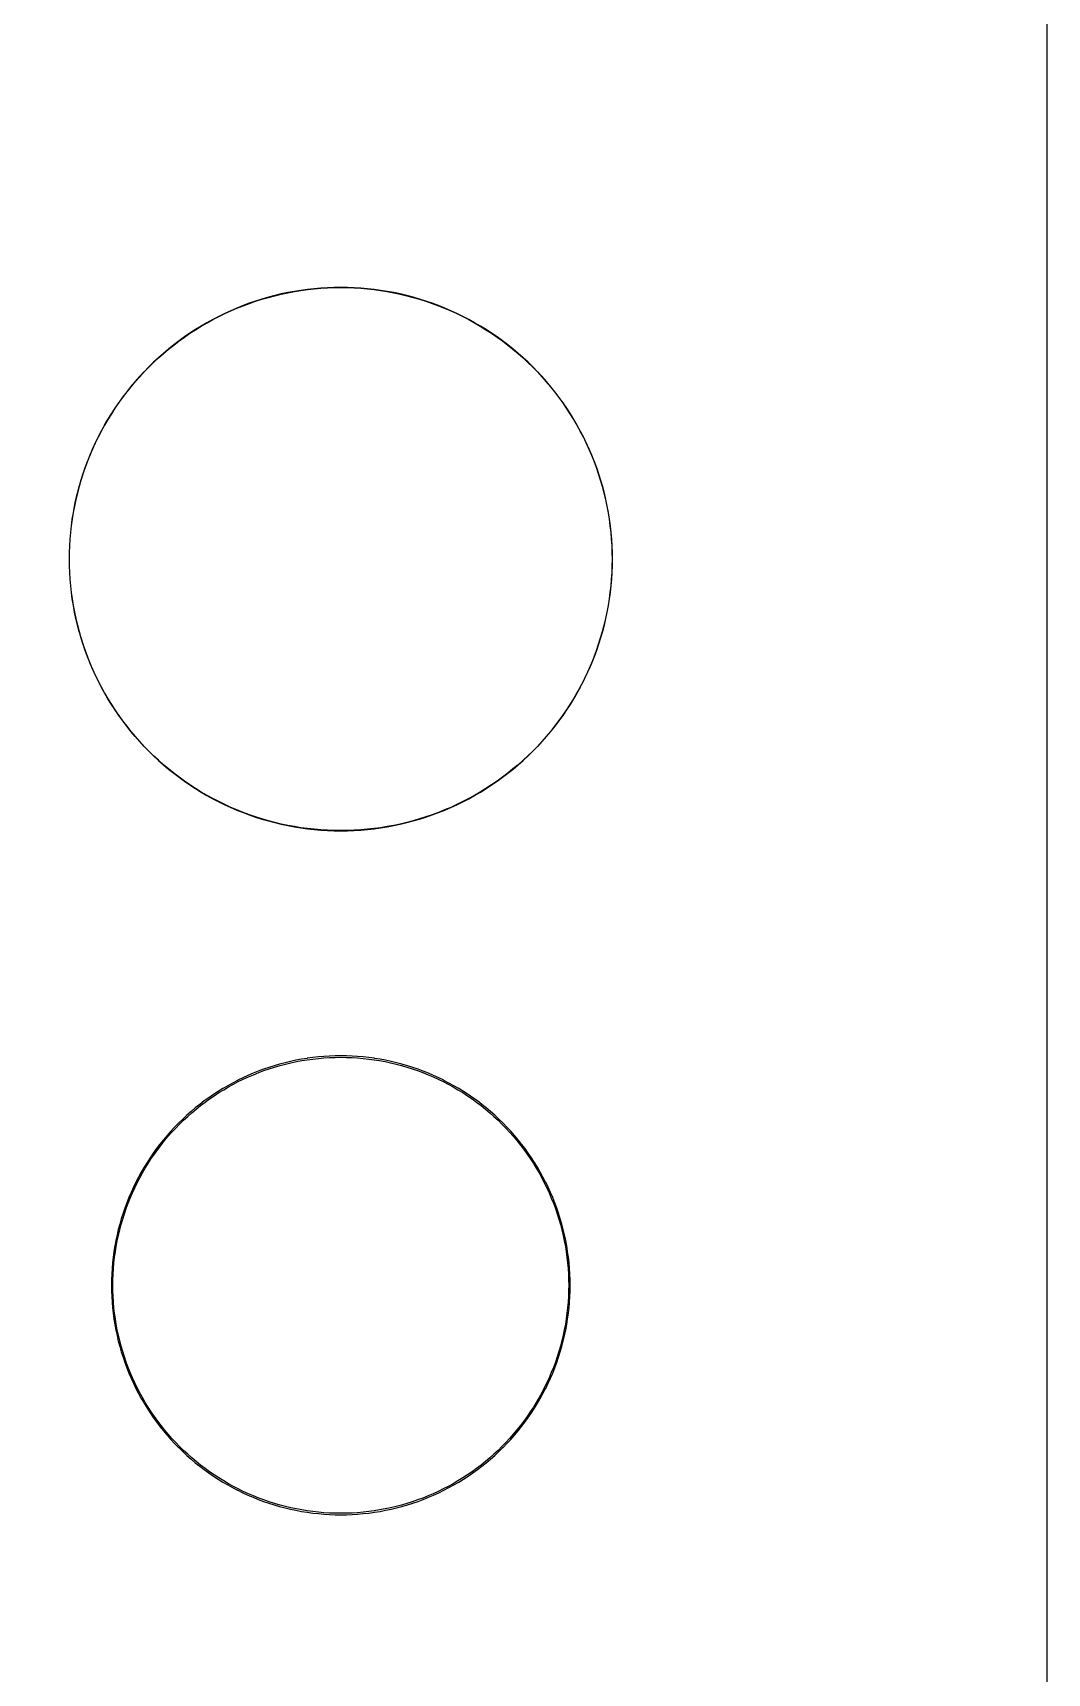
# Model space of a CAD drawing. Extents: x 2 to 62, y 0 to 129.
# Drawn here: x 44.46 to 62.21, y 35.01 to 63.7 of the extents above; entities that cross this region are included whole.
import ezdxf

# ---------------------------------------------------------------- set-up
doc = ezdxf.new("R2010")
doc.units = 0

msp = doc.modelspace()

# ---------------------------------------------------------------- linework, layer by layer
at = {"color": 5, "true_color": 0x0000ff}
msp.add_polyline3d([(62.20739, 0.3175, 0), (62.20739, 128.81762, 0), (1.5875, 128.81762, 0), (1.5875, 0.3175, 0), (62.20739, 0.3175, 0)], close=True, dxfattribs=at)
at = {"color": 34, "true_color": 0x008000}
for points in [[(1.5875, 0.3175, 0), (62.20739, 0.3175, 0), (62.20739, 128.81762, 0), (1.5875, 128.81762, 0), (1.5875, 0.3175, 0)], [(49.73091, 59.24727, 0), (49.61432, 59.24295, 0), (49.49799, 59.23584, 0), (49.38191, 59.22594, 0), (49.26609, 59.21298, 0), (49.15052, 59.19749, 0), (49.15013, 59.19743, 0), (49.03548, 59.17895, 0), (49.03546, 59.17895, 0), (49.03506, 59.17888, 0), (48.92051, 59.15755, 0), (48.80646, 59.13342, 0), (48.69293, 59.10649, 0), (48.58015, 59.07678, 0), (48.46814, 59.04426, 0), (48.35714, 59.00896, 0), (48.2469, 58.97111, 0), (48.13768, 58.93047, 0), (48.02922, 58.88704, 0), (47.92229, 58.84132, 0), (47.81612, 58.7928, 0), (47.71147, 58.7415, 0), (47.71112, 58.74132, 0), (47.60748, 58.68772, 0), (47.50538, 58.63133, 0), (47.40479, 58.57266, 0), (47.30548, 58.5117, 0), (47.20769, 58.44795, 0), (47.11168, 58.38216, 0), (47.01719, 58.31383, 0), (46.92448, 58.24322, 0), (46.83329, 58.17032, 0), (46.74414, 58.09539, 0), (46.65676, 58.01818, 0), (46.57142, 57.93868, 0), (46.48785, 57.8574, 0), (46.48757, 57.85712, 0), (46.40629, 57.77355, 0), (46.32679, 57.68821, 0), (46.24957, 57.60083, 0), (46.17464, 57.51168, 0), (46.10175, 57.42049, 0), (46.03113, 57.32778, 0), (45.96281, 57.23329, 0), (45.89702, 57.13728, 0), (45.83327, 57.03949, 0), (45.77231, 56.94018, 0), (45.71363, 56.83959, 0), (45.65725, 56.73748, 0), (45.65707, 56.73713, 0), (45.60365, 56.63385, 0), (45.60347, 56.6335, 0), (45.55216, 56.52885, 0), (45.50365, 56.42268, 0), (45.45793, 56.31574, 0), (45.4145, 56.20729, 0), (45.37386, 56.09807, 0), (45.33601, 55.98783, 0), (45.3007, 55.87683, 0), (45.26819, 55.76482, 0), (45.23847, 55.65204, 0), (45.21155, 55.5385, 0), (45.18742, 55.42446, 0), (45.16608, 55.3099, 0), (45.16602, 55.30951, 0), (45.14754, 55.19484, 0), (45.14748, 55.19445, 0), (45.13198, 55.07888, 0), (45.11903, 54.96306, 0), (45.10913, 54.84698, 0), (45.10201, 54.73065, 0), (45.0977, 54.61406, 0), (45.09617, 54.49747, 0), (45.0977, 54.38089, 0), (45.10201, 54.2643, 0), (45.10913, 54.14797, 0), (45.11903, 54.03189, 0), (45.13198, 53.91607, 0), (45.14748, 53.8005, 0), (45.14754, 53.8001, 0), (45.16608, 53.68504, 0), (45.18742, 53.57049, 0), (45.21155, 53.45644, 0), (45.23847, 53.3429, 0), (45.26819, 53.23013, 0), (45.3007, 53.11811, 0), (45.33601, 53.00712, 0), (45.37386, 52.89688, 0), (45.4145, 52.78766, 0), (45.45793, 52.6792, 0), (45.50365, 52.57227, 0), (45.55216, 52.4661, 0), (45.55234, 52.46574, 0), (45.60347, 52.36145, 0), (45.60365, 52.36109, 0), (45.65725, 52.25746, 0), (45.71363, 52.15535, 0), (45.77231, 52.05477, 0), (45.83327, 51.95546, 0), (45.89702, 51.85767, 0), (45.96281, 51.76165, 0), (46.03113, 51.66717, 0), (46.10175, 51.57446, 0), (46.17464, 51.48327, 0), (46.24957, 51.39412, 0), (46.32679, 51.30674, 0), (46.40629, 51.2214, 0), (46.48757, 51.13783, 0), (46.48785, 51.13755, 0), (46.57142, 51.05627, 0), (46.65676, 50.97677, 0), (46.74414, 50.89955, 0), (46.83329, 50.82462, 0), (46.92448, 50.75172, 0), (47.01719, 50.68111, 0), (47.11168, 50.61279, 0), (47.20769, 50.547, 0), (47.30548, 50.48325, 0), (47.40479, 50.42229, 0), (47.50538, 50.36361, 0), (47.60748, 50.30722, 0), (47.71112, 50.25363, 0), (47.71147, 50.25345, 0), (47.81612, 50.20214, 0), (47.92229, 50.15363, 0), (48.02922, 50.10791, 0), (48.13768, 50.06447, 0), (48.2469, 50.02383, 0), (48.35714, 49.98599, 0), (48.46814, 49.95068, 0), (48.58015, 49.91817, 0), (48.69293, 49.88845, 0), (48.80646, 49.86153, 0), (48.92051, 49.8374, 0), (49.03506, 49.81606, 0), (49.15013, 49.79752, 0), (49.15052, 49.79746, 0), (49.26609, 49.78196, 0), (49.38191, 49.76901, 0), (49.49799, 49.7591, 0), (49.61432, 49.75199, 0), (49.73091, 49.74767, 0), (49.8475, 49.74615, 0), (49.96408, 49.74767, 0), (50.08067, 49.75199, 0), (50.197, 49.7591, 0), (50.31308, 49.76901, 0), (50.4289, 49.78196, 0), (50.54447, 49.79746, 0), (50.54486, 49.79752, 0), (50.65993, 49.81606, 0), (50.77448, 49.8374, 0), (50.88853, 49.86153, 0), (51.00206, 49.88845, 0), (51.11484, 49.91817, 0), (51.22685, 49.95068, 0), (51.33785, 49.98599, 0), (51.44809, 50.02383, 0), (51.55731, 50.06447, 0), (51.66577, 50.10791, 0), (51.7727, 50.15363, 0), (51.87887, 50.20214, 0), (51.98352, 50.25345, 0), (51.98387, 50.25363, 0), (52.08751, 50.30722, 0), (52.18961, 50.36361, 0), (52.2902, 50.42229, 0), (52.38951, 50.48325, 0), (52.4873, 50.547, 0), (52.58331, 50.61279, 0), (52.6778, 50.68111, 0), (52.77051, 50.75172, 0), (52.8617, 50.82462, 0), (52.95085, 50.89955, 0), (53.03823, 50.97677, 0), (53.12357, 51.05627, 0), (53.20714, 51.13755, 0), (53.20742, 51.13783, 0), (53.2887, 51.2214, 0), (53.3682, 51.30674, 0), (53.44542, 51.39412, 0), (53.52035, 51.48327, 0), (53.59324, 51.57446, 0), (53.66386, 51.66717, 0), (53.73218, 51.76165, 0), (53.79797, 51.85767, 0), (53.86172, 51.95546, 0), (53.92268, 52.05477, 0), (53.98136, 52.15535, 0), (54.03774, 52.25746, 0), (54.09134, 52.36109, 0), (54.09152, 52.36145, 0), (54.14265, 52.46574, 0), (54.14283, 52.4661, 0), (54.19134, 52.57227, 0), (54.23706, 52.6792, 0), (54.28049, 52.78766, 0), (54.32113, 52.89688, 0), (54.35898, 53.00712, 0), (54.39429, 53.11811, 0), (54.4268, 53.23013, 0), (54.45652, 53.3429, 0), (54.48344, 53.45644, 0), (54.50757, 53.57049, 0), (54.52891, 53.68504, 0), (54.54745, 53.8001, 0), (54.54751, 53.8005, 0), (54.563, 53.91607, 0), (54.57596, 54.03189, 0), (54.58586, 54.14797, 0), (54.59298, 54.2643, 0), (54.59729, 54.38089, 0), (54.59882, 54.49747, 0), (54.59729, 54.61406, 0), (54.59298, 54.73065, 0), (54.58586, 54.84698, 0), (54.57596, 54.96306, 0), (54.563, 55.07888, 0), (54.54751, 55.19445, 0), (54.54745, 55.19484, 0), (54.52897, 55.30951, 0), (54.52891, 55.3099, 0), (54.50757, 55.42446, 0), (54.48344, 55.5385, 0), (54.45652, 55.65204, 0), (54.4268, 55.76482, 0), (54.39429, 55.87683, 0), (54.35898, 55.98783, 0), (54.32113, 56.09807, 0), (54.28049, 56.20729, 0), (54.23706, 56.31574, 0), (54.19134, 56.42268, 0), (54.14283, 56.52885, 0), (54.09152, 56.6335, 0), (54.09134, 56.63385, 0), (54.03792, 56.73713, 0), (54.03774, 56.73748, 0), (53.98136, 56.83959, 0), (53.92268, 56.94018, 0), (53.86172, 57.03949, 0), (53.79797, 57.13728, 0), (53.73218, 57.23329, 0), (53.66386, 57.32778, 0), (53.59324, 57.42049, 0), (53.52035, 57.51168, 0), (53.44542, 57.60083, 0), (53.3682, 57.68821, 0), (53.2887, 57.77355, 0), (53.20742, 57.85712, 0), (53.20714, 57.8574, 0), (53.12357, 57.93868, 0), (53.03823, 58.01818, 0), (52.95085, 58.09539, 0), (52.8617, 58.17032, 0), (52.77051, 58.24322, 0), (52.6778, 58.31383, 0), (52.58331, 58.38216, 0), (52.4873, 58.44795, 0), (52.38951, 58.5117, 0), (52.2902, 58.57266, 0), (52.18961, 58.63133, 0), (52.08751, 58.68772, 0), (51.98387, 58.74132, 0), (51.98352, 58.7415, 0), (51.87887, 58.7928, 0), (51.7727, 58.84132, 0), (51.66577, 58.88704, 0), (51.55731, 58.93047, 0), (51.44809, 58.97111, 0), (51.33785, 59.00896, 0), (51.22685, 59.04426, 0), (51.11484, 59.07678, 0), (51.00206, 59.10649, 0), (50.88853, 59.13342, 0), (50.77448, 59.15755, 0), (50.65993, 59.17888, 0), (50.65953, 59.17895, 0), (50.65951, 59.17895, 0), (50.54486, 59.19743, 0), (50.54447, 59.19749, 0), (50.4289, 59.21298, 0), (50.31308, 59.22594, 0), (50.197, 59.23584, 0), (50.08067, 59.24295, 0), (49.96408, 59.24727, 0), (49.8475, 59.2488, 0), (49.73091, 59.24727, 0)], [(50.08067, 49.75453, 0), (49.96408, 49.75021, 0), (49.8475, 49.74869, 0), (49.73091, 49.75021, 0), (49.61432, 49.75453, 0), (49.49799, 49.76164, 0), (49.38191, 49.77155, 0), (49.26609, 49.7845, 0), (49.15052, 49.8, 0), (49.1505, 49.8, 0), (49.03585, 49.81848, 0), (48.9213, 49.83981, 0), (48.80725, 49.86394, 0), (48.69371, 49.89087, 0), (48.58094, 49.92058, 0), (48.46892, 49.9531, 0), (48.35792, 49.9884, 0), (48.24769, 50.02625, 0), (48.13847, 50.06689, 0), (48.03001, 50.11032, 0), (47.92308, 50.15604, 0), (47.8169, 50.20456, 0), (47.7123, 50.25584, 0), (47.60898, 50.30928, 0), (47.50687, 50.36567, 0), (47.40629, 50.42434, 0), (47.30697, 50.4853, 0), (47.20918, 50.54905, 0), (47.11317, 50.61484, 0), (47.01868, 50.68317, 0), (46.92597, 50.75378, 0), (46.83479, 50.82668, 0), (46.74563, 50.90161, 0), (46.65826, 50.97882, 0), (46.57291, 51.05832, 0), (46.48949, 51.13946, 0), (46.40835, 51.22289, 0), (46.32884, 51.30823, 0), (46.25163, 51.39561, 0), (46.1767, 51.48476, 0), (46.1038, 51.57595, 0), (46.03319, 51.66866, 0), (45.96486, 51.76315, 0), (45.89908, 51.85916, 0), (45.83532, 51.95695, 0), (45.77436, 52.05626, 0), (45.71569, 52.15685, 0), (45.6593, 52.25896, 0), (45.60578, 52.36246, 0), (45.55458, 52.46688, 0), (45.50606, 52.57305, 0), (45.46034, 52.67999, 0), (45.41691, 52.78845, 0), (45.37627, 52.89767, 0), (45.33842, 53.0079, 0), (45.30312, 53.1189, 0), (45.27061, 53.23091, 0), (45.24089, 53.34369, 0), (45.21396, 53.45723, 0), (45.18983, 53.57127, 0), (45.1685, 53.68583, 0), (45.15002, 53.8005, 0), (45.13452, 53.91607, 0), (45.12157, 54.03189, 0), (45.11167, 54.14797, 0), (45.10455, 54.2643, 0), (45.10023, 54.38089, 0), (45.09871, 54.49747, 0), (45.10023, 54.61406, 0), (45.10455, 54.73065, 0), (45.11167, 54.84698, 0), (45.12157, 54.96306, 0), (45.13452, 55.07888, 0), (45.15001, 55.19434, 0), (45.1685, 55.30912, 0), (45.18983, 55.42367, 0), (45.21396, 55.53772, 0), (45.24089, 55.65126, 0), (45.27061, 55.76403, 0), (45.30312, 55.87605, 0), (45.33842, 55.98704, 0), (45.37627, 56.09728, 0), (45.41691, 56.2065, 0), (45.46034, 56.31496, 0), (45.50606, 56.42189, 0), (45.55458, 56.52806, 0), (45.60587, 56.63267, 0), (45.6593, 56.73599, 0), (45.71569, 56.8381, 0), (45.77436, 56.93868, 0), (45.83532, 57.038, 0), (45.89908, 57.13579, 0), (45.96486, 57.2318, 0), (46.03319, 57.32629, 0), (46.1038, 57.419, 0), (46.1767, 57.51018, 0), (46.25163, 57.59934, 0), (46.32884, 57.68671, 0), (46.40835, 57.77206, 0), (46.48949, 57.85548, 0), (46.57291, 57.93662, 0), (46.65826, 58.01612, 0), (46.74563, 58.09334, 0), (46.83479, 58.16827, 0), (46.92597, 58.24117, 0), (47.01868, 58.31178, 0), (47.11317, 58.38011, 0), (47.20918, 58.44589, 0), (47.30697, 58.50965, 0), (47.40629, 58.57061, 0), (47.50687, 58.62928, 0), (47.60898, 58.68567, 0), (47.71226, 58.73908, 0), (47.8169, 58.79039, 0), (47.92308, 58.8389, 0), (48.03001, 58.88462, 0), (48.13847, 58.92806, 0), (48.24769, 58.9687, 0), (48.35792, 59.00654, 0), (48.46892, 59.04185, 0), (48.58094, 59.07436, 0), (48.69371, 59.10408, 0), (48.80725, 59.131, 0), (48.9213, 59.15513, 0), (49.03585, 59.17647, 0), (49.15062, 59.19496, 0), (49.26609, 59.21044, 0), (49.38191, 59.2234, 0), (49.49799, 59.2333, 0), (49.61432, 59.24041, 0), (49.73091, 59.24473, 0), (49.8475, 59.24626, 0), (49.96408, 59.24473, 0), (50.08067, 59.24041, 0), (50.197, 59.2333, 0), (50.31308, 59.2234, 0), (50.4289, 59.21044, 0), (50.54437, 59.19496, 0), (50.65914, 59.17647, 0), (50.77369, 59.15513, 0), (50.88774, 59.131, 0), (51.00128, 59.10408, 0), (51.11405, 59.07436, 0), (51.22607, 59.04185, 0), (51.33707, 59.00654, 0), (51.4473, 58.9687, 0), (51.55652, 58.92806, 0), (51.66498, 58.88462, 0), (51.77191, 58.8389, 0), (51.87809, 58.79039, 0), (51.98273, 58.73908, 0), (52.08601, 58.68567, 0), (52.18812, 58.62928, 0), (52.2887, 58.57061, 0), (52.38802, 58.50965, 0), (52.48581, 58.44589, 0), (52.58182, 58.38011, 0), (52.67631, 58.31178, 0), (52.76902, 58.24117, 0), (52.8602, 58.16827, 0), (52.94936, 58.09334, 0), (53.03673, 58.01612, 0), (53.12208, 57.93662, 0), (53.2055, 57.85548, 0), (53.28664, 57.77206, 0), (53.36615, 57.68671, 0), (53.44336, 57.59934, 0), (53.51829, 57.51018, 0), (53.59119, 57.419, 0), (53.6618, 57.32629, 0), (53.73013, 57.2318, 0), (53.79591, 57.13579, 0), (53.85967, 57.038, 0), (53.92063, 56.93868, 0), (53.9793, 56.8381, 0), (54.03569, 56.73599, 0), (54.08912, 56.63267, 0), (54.14041, 56.52806, 0), (54.18893, 56.42189, 0), (54.23465, 56.31496, 0), (54.27808, 56.2065, 0), (54.31872, 56.09728, 0), (54.35657, 55.98704, 0), (54.39187, 55.87605, 0), (54.42438, 55.76403, 0), (54.4541, 55.65126, 0), (54.48103, 55.53772, 0), (54.50516, 55.42367, 0), (54.52649, 55.30912, 0), (54.54498, 55.19435, 0), (54.56046, 55.07888, 0), (54.57342, 54.96306, 0), (54.58333, 54.84698, 0), (54.59044, 54.73065, 0), (54.59475, 54.61406, 0), (54.59628, 54.49747, 0), (54.59475, 54.38089, 0), (54.59044, 54.2643, 0), (54.58333, 54.14797, 0), (54.57342, 54.03189, 0), (54.56046, 53.91607, 0), (54.54497, 53.8005, 0), (54.52649, 53.68583, 0), (54.50516, 53.57127, 0), (54.48103, 53.45723, 0), (54.4541, 53.34369, 0), (54.42438, 53.23091, 0), (54.39187, 53.1189, 0), (54.35657, 53.0079, 0), (54.31872, 52.89767, 0), (54.27808, 52.78845, 0), (54.23465, 52.67999, 0), (54.18893, 52.57305, 0), (54.14041, 52.46688, 0), (54.08921, 52.36246, 0), (54.03569, 52.25896, 0), (53.9793, 52.15685, 0), (53.92063, 52.05626, 0), (53.85967, 51.95695, 0), (53.79591, 51.85916, 0), (53.73013, 51.76315, 0), (53.6618, 51.66866, 0), (53.59119, 51.57595, 0), (53.51829, 51.48476, 0), (53.44336, 51.39561, 0), (53.36615, 51.30823, 0), (53.28664, 51.22289, 0), (53.2055, 51.13946, 0), (53.12208, 51.05832, 0), (53.03673, 50.97882, 0), (52.94936, 50.90161, 0), (52.8602, 50.82668, 0), (52.76902, 50.75378, 0), (52.67631, 50.68317, 0), (52.58182, 50.61484, 0), (52.48581, 50.54905, 0), (52.38802, 50.4853, 0), (52.2887, 50.42434, 0), (52.18812, 50.36567, 0), (52.08601, 50.30928, 0), (51.98269, 50.25584, 0), (51.87809, 50.20456, 0), (51.77191, 50.15604, 0), (51.66498, 50.11032, 0), (51.55652, 50.06689, 0), (51.4473, 50.02625, 0), (51.33707, 49.9884, 0), (51.22607, 49.9531, 0), (51.11405, 49.92058, 0), (51.00128, 49.89087, 0), (50.88774, 49.86394, 0), (50.77369, 49.83981, 0), (50.65914, 49.81848, 0), (50.54449, 49.8, 0), (50.54447, 49.8, 0), (50.4289, 49.7845, 0), (50.31308, 49.77155, 0), (50.197, 49.76164, 0), (50.08067, 49.75453, 0)], [(49.74945, 45.8089, 0), (49.65115, 45.80534, 0), (49.55336, 45.79924, 0), (49.45532, 45.79086, 0), (49.35778, 45.78019, 0), (49.2605, 45.76699, 0), (49.25658, 45.76636, 0), (49.1598, 45.75062, 0), (49.06328, 45.73258, 0), (48.96727, 45.71226, 0), (48.87177, 45.68966, 0), (48.77677, 45.66476, 0), (48.68254, 45.63733, 0), (48.58881, 45.60761, 0), (48.4961, 45.57561, 0), (48.4039, 45.54157, 0), (48.31297, 45.505, 0), (48.22254, 45.46639, 0), (48.13339, 45.4255, 0), (48.04525, 45.38232, 0), (48.04171, 45.38051, 0), (47.95433, 45.3353, 0), (47.86848, 45.28806, 0), (47.78365, 45.23878, 0), (47.70008, 45.18722, 0), (47.61778, 45.13362, 0), (47.53676, 45.078, 0), (47.45726, 45.02059, 0), (47.37902, 44.96116, 0), (47.30257, 44.89969, 0), (47.22739, 44.8367, 0), (47.15373, 44.77142, 0), (47.08184, 44.70462, 0), (47.01149, 44.63629, 0), (47.00868, 44.63348, 0), (46.94035, 44.56312, 0), (46.87355, 44.49124, 0), (46.80827, 44.41758, 0), (46.74528, 44.3424, 0), (46.68381, 44.26594, 0), (46.62437, 44.18771, 0), (46.56697, 44.10821, 0), (46.51134, 44.02718, 0), (46.45775, 43.94489, 0), (46.40619, 43.86132, 0), (46.35691, 43.77649, 0), (46.30967, 43.69063, 0), (46.26446, 43.60326, 0), (46.26265, 43.59972, 0), (46.21947, 43.51158, 0), (46.17858, 43.42243, 0), (46.13997, 43.332, 0), (46.10339, 43.24107, 0), (46.06936, 43.14887, 0), (46.03735, 43.05616, 0), (46.00764, 42.96243, 0), (45.9802, 42.8682, 0), (45.95531, 42.7732, 0), (45.93271, 42.6777, 0), (45.91239, 42.58169, 0), (45.89435, 42.48517, 0), (45.8786, 42.38839, 0), (45.87798, 42.38447, 0), (45.86478, 42.28719, 0), (45.85411, 42.18965, 0), (45.84573, 42.09161, 0), (45.83963, 41.99382, 0), (45.83607, 41.89551, 0), (45.8348, 41.79746, 0), (45.83607, 41.69943, 0), (45.83963, 41.60113, 0), (45.84573, 41.50334, 0), (45.85411, 41.40529, 0), (45.86478, 41.30776, 0), (45.87798, 41.21047, 0), (45.8786, 41.20655, 0), (45.89435, 41.10978, 0), (45.91239, 41.01326, 0), (45.93271, 40.91725, 0), (45.95531, 40.82174, 0), (45.9802, 40.72675, 0), (46.00764, 40.63251, 0), (46.03735, 40.53879, 0), (46.06936, 40.44608, 0), (46.10339, 40.35387, 0), (46.13997, 40.26294, 0), (46.17858, 40.17252, 0), (46.21947, 40.08337, 0), (46.26265, 39.99523, 0), (46.26446, 39.99169, 0), (46.30967, 39.90431, 0), (46.35691, 39.81846, 0), (46.40619, 39.73362, 0), (46.45775, 39.65006, 0), (46.51134, 39.56776, 0), (46.56697, 39.48673, 0), (46.62437, 39.40723, 0), (46.68381, 39.329, 0), (46.74528, 39.25255, 0), (46.80827, 39.17736, 0), (46.87355, 39.1037, 0), (46.94035, 39.03182, 0), (47.00868, 38.96146, 0), (47.01149, 38.95865, 0), (47.08184, 38.89033, 0), (47.15373, 38.82353, 0), (47.22739, 38.75824, 0), (47.30257, 38.69525, 0), (47.37902, 38.63378, 0), (47.45726, 38.57435, 0), (47.53676, 38.51695, 0), (47.61778, 38.46132, 0), (47.70008, 38.40773, 0), (47.78365, 38.35617, 0), (47.86848, 38.30689, 0), (47.95433, 38.25965, 0), (48.04171, 38.21443, 0), (48.04525, 38.21262, 0), (48.13339, 38.16944, 0), (48.22254, 38.12856, 0), (48.31297, 38.08995, 0), (48.4039, 38.05337, 0), (48.4961, 38.01934, 0), (48.58881, 37.98733, 0), (48.68254, 37.95761, 0), (48.77677, 37.93018, 0), (48.87177, 37.90529, 0), (48.96727, 37.88268, 0), (49.06328, 37.86236, 0), (49.1598, 37.84433, 0), (49.25658, 37.82858, 0), (49.2605, 37.82795, 0), (49.35778, 37.81474, 0), (49.45532, 37.80408, 0), (49.55336, 37.79569, 0), (49.65115, 37.78961, 0), (49.74945, 37.78605, 0), (49.8475, 37.78478, 0), (49.94554, 37.78605, 0), (50.04384, 37.78961, 0), (50.14163, 37.79569, 0), (50.23967, 37.80408, 0), (50.33721, 37.81474, 0), (50.43449, 37.82795, 0), (50.43841, 37.82858, 0), (50.53519, 37.84433, 0), (50.63171, 37.86236, 0), (50.72772, 37.88268, 0), (50.82322, 37.90529, 0), (50.91822, 37.93018, 0), (51.01245, 37.95761, 0), (51.10618, 37.98733, 0), (51.19889, 38.01934, 0), (51.29109, 38.05337, 0), (51.38202, 38.08995, 0), (51.47245, 38.12856, 0), (51.5616, 38.16944, 0), (51.64974, 38.21262, 0), (51.65328, 38.21443, 0), (51.74066, 38.25965, 0), (51.82651, 38.30689, 0), (51.91134, 38.35617, 0), (51.99491, 38.40773, 0), (52.07721, 38.46132, 0), (52.15823, 38.51695, 0), (52.23773, 38.57435, 0), (52.31597, 38.63378, 0), (52.39242, 38.69525, 0), (52.4676, 38.75824, 0), (52.54126, 38.82353, 0), (52.61315, 38.89033, 0), (52.6835, 38.95865, 0), (52.68631, 38.96146, 0), (52.75464, 39.03182, 0), (52.82144, 39.1037, 0), (52.88672, 39.17736, 0), (52.94971, 39.25255, 0), (53.01118, 39.329, 0), (53.07062, 39.40723, 0), (53.12802, 39.48673, 0), (53.18365, 39.56776, 0), (53.23724, 39.65006, 0), (53.2888, 39.73362, 0), (53.33808, 39.81846, 0), (53.38532, 39.90431, 0), (53.43053, 39.99169, 0), (53.43234, 39.99523, 0), (53.47552, 40.08337, 0), (53.51641, 40.17252, 0), (53.55502, 40.26294, 0), (53.5916, 40.35387, 0), (53.62563, 40.44608, 0), (53.65764, 40.53879, 0), (53.68735, 40.63251, 0), (53.71479, 40.72675, 0), (53.73968, 40.82174, 0), (53.76228, 40.91725, 0), (53.7826, 41.01326, 0), (53.80064, 41.10978, 0), (53.81639, 41.20655, 0), (53.81701, 41.21047, 0), (53.83022, 41.30776, 0), (53.84088, 41.40529, 0), (53.84927, 41.50334, 0), (53.85536, 41.60113, 0), (53.85892, 41.69943, 0), (53.86019, 41.79746, 0), (53.85892, 41.89551, 0), (53.85536, 41.99382, 0), (53.84927, 42.09161, 0), (53.84088, 42.18965, 0), (53.83022, 42.28719, 0), (53.81701, 42.38447, 0), (53.81639, 42.38839, 0), (53.80064, 42.48517, 0), (53.7826, 42.58169, 0), (53.76228, 42.6777, 0), (53.73968, 42.7732, 0), (53.71479, 42.8682, 0), (53.68735, 42.96243, 0), (53.65764, 43.05616, 0), (53.62563, 43.14887, 0), (53.5916, 43.24107, 0), (53.55502, 43.332, 0), (53.51641, 43.42243, 0), (53.47552, 43.51158, 0), (53.43234, 43.59972, 0), (53.43053, 43.60326, 0), (53.38532, 43.69063, 0), (53.33808, 43.77649, 0), (53.2888, 43.86132, 0), (53.23724, 43.94489, 0), (53.18365, 44.02718, 0), (53.12802, 44.10821, 0), (53.07062, 44.18771, 0), (53.01118, 44.26594, 0), (52.94971, 44.3424, 0), (52.88672, 44.41758, 0), (52.82144, 44.49124, 0), (52.75464, 44.56312, 0), (52.68631, 44.63348, 0), (52.6835, 44.63629, 0), (52.61315, 44.70462, 0), (52.54126, 44.77142, 0), (52.4676, 44.8367, 0), (52.39242, 44.89969, 0), (52.31597, 44.96116, 0), (52.23773, 45.02059, 0), (52.15823, 45.078, 0), (52.07721, 45.13362, 0), (51.99491, 45.18722, 0), (51.91134, 45.23878, 0), (51.82651, 45.28806, 0), (51.74066, 45.3353, 0), (51.65328, 45.38051, 0), (51.64974, 45.38232, 0), (51.5616, 45.4255, 0), (51.47245, 45.46639, 0), (51.38202, 45.505, 0), (51.29109, 45.54157, 0), (51.19889, 45.57561, 0), (51.10618, 45.60761, 0), (51.01245, 45.63733, 0), (50.91822, 45.66476, 0), (50.82322, 45.68966, 0), (50.72772, 45.71226, 0), (50.63171, 45.73258, 0), (50.53519, 45.75062, 0), (50.43841, 45.76636, 0), (50.43449, 45.76699, 0), (50.33721, 45.78019, 0), (50.23967, 45.79086, 0), (50.14163, 45.79924, 0), (50.04384, 45.80534, 0), (49.94554, 45.8089, 0), (49.8475, 45.81017, 0), (49.74945, 45.8089, 0)], [(50.04384, 37.81501, 0), (49.94554, 37.81145, 0), (49.8475, 37.81018, 0), (49.74945, 37.81145, 0), (49.65115, 37.81501, 0), (49.55336, 37.8211, 0), (49.45532, 37.82949, 0), (49.35778, 37.84015, 0), (49.26087, 37.85331, 0), (49.16765, 37.86849, 0), (49.07113, 37.88651, 0), (48.97512, 37.90684, 0), (48.87962, 37.92945, 0), (48.78462, 37.95434, 0), (48.69039, 37.98176, 0), (48.59666, 38.01149, 0), (48.50395, 38.04349, 0), (48.41175, 38.07753, 0), (48.32082, 38.1141, 0), (48.23039, 38.15271, 0), (48.14124, 38.19361, 0), (48.0539, 38.2364, 0), (47.96926, 38.2802, 0), (47.88341, 38.32744, 0), (47.79858, 38.37672, 0), (47.71501, 38.42828, 0), (47.63271, 38.48187, 0), (47.55169, 38.5375, 0), (47.47219, 38.5949, 0), (47.39395, 38.65434, 0), (47.3175, 38.7158, 0), (47.24232, 38.77879, 0), (47.16866, 38.84408, 0), (47.09677, 38.91088, 0), (47.02785, 38.97782, 0), (46.9609, 39.04675, 0), (46.8941, 39.11863, 0), (46.82882, 39.19229, 0), (46.76583, 39.26748, 0), (46.70436, 39.34393, 0), (46.64492, 39.42216, 0), (46.58752, 39.50166, 0), (46.53189, 39.58269, 0), (46.4783, 39.66499, 0), (46.42674, 39.74855, 0), (46.37746, 39.83339, 0), (46.33022, 39.91924, 0), (46.28616, 40.0044, 0), (46.24363, 40.09122, 0), (46.20274, 40.18037, 0), (46.16413, 40.27079, 0), (46.12755, 40.36173, 0), (46.09352, 40.45393, 0), (46.06151, 40.54663, 0), (46.03179, 40.64036, 0), (46.00436, 40.7346, 0), (45.97947, 40.82959, 0), (45.95686, 40.9251, 0), (45.93654, 41.02111, 0), (45.91851, 41.11763, 0), (45.90328, 41.2112, 0), (45.89018, 41.30776, 0), (45.87951, 41.40529, 0), (45.87113, 41.50334, 0), (45.86503, 41.60113, 0), (45.86147, 41.69943, 0), (45.8602, 41.79746, 0), (45.86147, 41.89551, 0), (45.86503, 41.99382, 0), (45.87113, 42.09161, 0), (45.87951, 42.18965, 0), (45.89018, 42.28719, 0), (45.90328, 42.38375, 0), (45.91851, 42.47732, 0), (45.93654, 42.57384, 0), (45.95686, 42.66985, 0), (45.97947, 42.76535, 0), (46.00436, 42.86035, 0), (46.03179, 42.95458, 0), (46.06151, 43.04831, 0), (46.09352, 43.14102, 0), (46.12755, 43.23322, 0), (46.16413, 43.32415, 0), (46.20274, 43.41458, 0), (46.24363, 43.50373, 0), (46.28624, 43.59072, 0), (46.33022, 43.6757, 0), (46.37746, 43.76156, 0), (46.42674, 43.84639, 0), (46.4783, 43.92996, 0), (46.53189, 44.01225, 0), (46.58752, 44.09328, 0), (46.64492, 44.17278, 0), (46.70436, 44.25101, 0), (46.76583, 44.32747, 0), (46.82882, 44.40265, 0), (46.8941, 44.47631, 0), (46.9609, 44.54819, 0), (47.02785, 44.61713, 0), (47.09677, 44.68407, 0), (47.16866, 44.75087, 0), (47.24232, 44.81615, 0), (47.3175, 44.87914, 0), (47.39395, 44.94061, 0), (47.47219, 45.00004, 0), (47.55169, 45.05745, 0), (47.63271, 45.11307, 0), (47.71501, 45.16667, 0), (47.79858, 45.21823, 0), (47.88341, 45.26751, 0), (47.96926, 45.31475, 0), (48.05425, 45.35872, 0), (48.14124, 45.40134, 0), (48.23039, 45.44223, 0), (48.32082, 45.48084, 0), (48.41175, 45.51742, 0), (48.50395, 45.55145, 0), (48.59666, 45.58346, 0), (48.69039, 45.61317, 0), (48.78462, 45.64061, 0), (48.87962, 45.6655, 0), (48.97512, 45.6881, 0), (49.07113, 45.70842, 0), (49.16765, 45.72646, 0), (49.26086, 45.74163, 0), (49.35778, 45.75479, 0), (49.45532, 45.76546, 0), (49.55336, 45.77384, 0), (49.65115, 45.77994, 0), (49.74945, 45.7835, 0), (49.8475, 45.78476, 0), (49.94554, 45.7835, 0), (50.04384, 45.77994, 0), (50.14163, 45.77384, 0), (50.23967, 45.76546, 0), (50.33721, 45.75479, 0), (50.43413, 45.74163, 0), (50.52734, 45.72646, 0), (50.62386, 45.70842, 0), (50.71987, 45.6881, 0), (50.81537, 45.6655, 0), (50.91037, 45.64061, 0), (51.0046, 45.61317, 0), (51.09833, 45.58346, 0), (51.19104, 45.55145, 0), (51.28324, 45.51742, 0), (51.37417, 45.48084, 0), (51.4646, 45.44223, 0), (51.55375, 45.40134, 0), (51.64074, 45.35872, 0), (51.72573, 45.31475, 0), (51.81158, 45.26751, 0), (51.89641, 45.21823, 0), (51.97998, 45.16667, 0), (52.06228, 45.11307, 0), (52.1433, 45.05745, 0), (52.2228, 45.00004, 0), (52.30104, 44.94061, 0), (52.37749, 44.87914, 0), (52.45267, 44.81615, 0), (52.52633, 44.75087, 0), (52.59822, 44.68407, 0), (52.66714, 44.61713, 0), (52.73409, 44.54819, 0), (52.80089, 44.47631, 0), (52.86617, 44.40265, 0), (52.92916, 44.32747, 0), (52.99063, 44.25101, 0), (53.05007, 44.17278, 0), (53.10747, 44.09328, 0), (53.1631, 44.01225, 0), (53.21669, 43.92996, 0), (53.26825, 43.84639, 0), (53.31753, 43.76156, 0), (53.36477, 43.6757, 0), (53.40875, 43.59072, 0), (53.45136, 43.50373, 0), (53.49225, 43.41458, 0), (53.53086, 43.32415, 0), (53.56744, 43.23322, 0), (53.60147, 43.14102, 0), (53.63348, 43.04831, 0), (53.6632, 42.95458, 0), (53.69063, 42.86035, 0), (53.71552, 42.76535, 0), (53.73813, 42.66985, 0), (53.75845, 42.57384, 0), (53.77648, 42.47732, 0), (53.79171, 42.38375, 0), (53.80481, 42.28719, 0), (53.81548, 42.18965, 0), (53.82386, 42.09161, 0), (53.82996, 41.99382, 0), (53.83352, 41.89551, 0), (53.83479, 41.79746, 0), (53.83352, 41.69943, 0), (53.82996, 41.60113, 0), (53.82386, 41.50334, 0), (53.81548, 41.40529, 0), (53.80481, 41.30776, 0), (53.79171, 41.2112, 0), (53.77648, 41.11763, 0), (53.75845, 41.02111, 0), (53.73813, 40.9251, 0), (53.71552, 40.82959, 0), (53.69063, 40.7346, 0), (53.6632, 40.64036, 0), (53.63348, 40.54663, 0), (53.60147, 40.45393, 0), (53.56744, 40.36173, 0), (53.53086, 40.27079, 0), (53.49225, 40.18037, 0), (53.45136, 40.09122, 0), (53.40883, 40.0044, 0), (53.36477, 39.91924, 0), (53.31753, 39.83339, 0), (53.26825, 39.74855, 0), (53.21669, 39.66499, 0), (53.1631, 39.58269, 0), (53.10747, 39.50166, 0), (53.05007, 39.42216, 0), (52.99063, 39.34393, 0), (52.92916, 39.26748, 0), (52.86617, 39.19229, 0), (52.80089, 39.11863, 0), (52.73409, 39.04675, 0), (52.66714, 38.97782, 0), (52.59822, 38.91088, 0), (52.52633, 38.84408, 0), (52.45267, 38.77879, 0), (52.37749, 38.7158, 0), (52.30104, 38.65434, 0), (52.2228, 38.5949, 0), (52.1433, 38.5375, 0), (52.06228, 38.48187, 0), (51.97998, 38.42828, 0), (51.89641, 38.37672, 0), (51.81158, 38.32744, 0), (51.72573, 38.2802, 0), (51.64109, 38.2364, 0), (51.55375, 38.19361, 0), (51.4646, 38.15271, 0), (51.37417, 38.1141, 0), (51.28324, 38.07753, 0), (51.19104, 38.04349, 0), (51.09833, 38.01149, 0), (51.0046, 37.98176, 0), (50.91037, 37.95434, 0), (50.81537, 37.92945, 0), (50.71987, 37.90684, 0), (50.62386, 37.88651, 0), (50.52734, 37.86849, 0), (50.43412, 37.85331, 0), (50.33721, 37.84015, 0), (50.23967, 37.82949, 0), (50.14163, 37.8211, 0), (50.04384, 37.81501, 0)]]:
    msp.add_polyline3d(points, close=True, dxfattribs=at)

doc.saveas('drawing.dxf')
